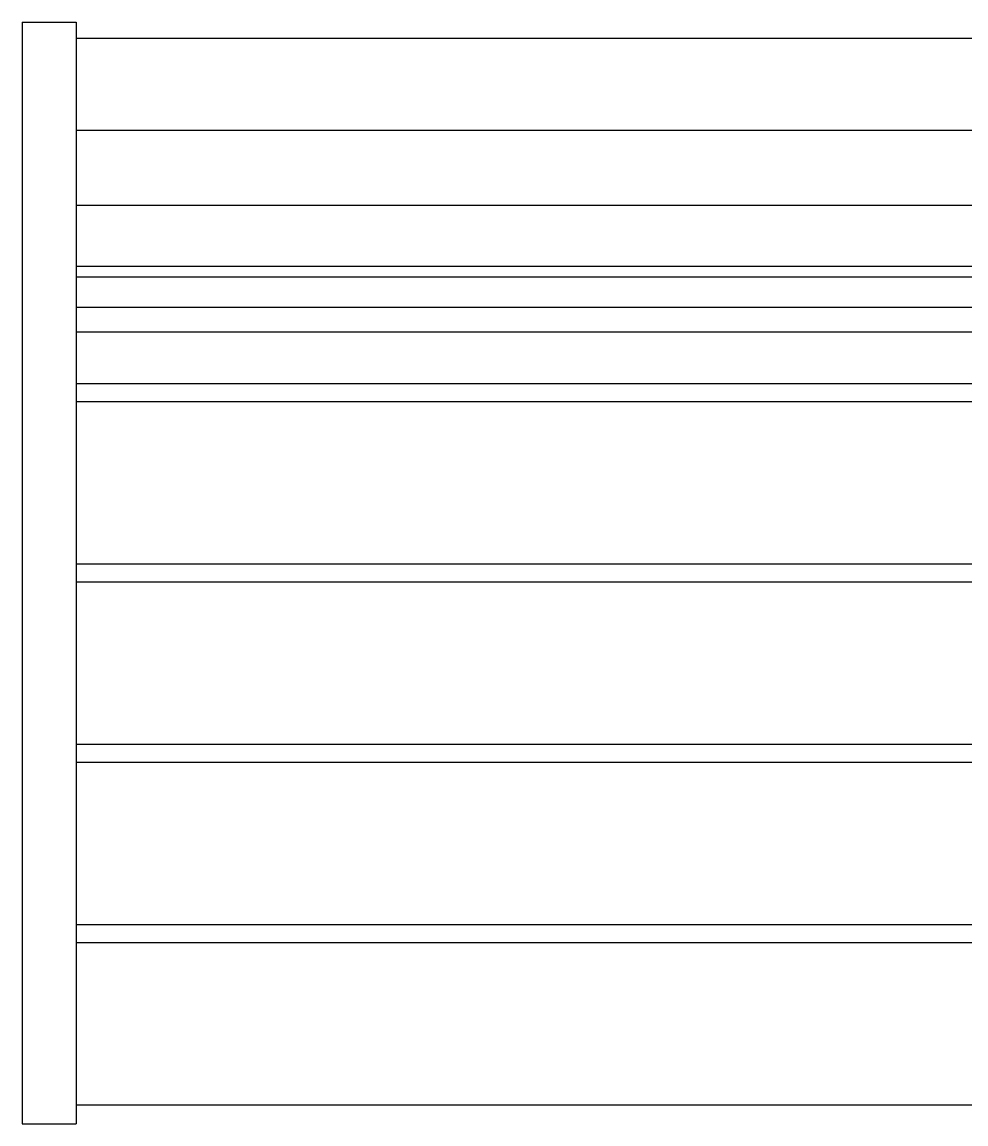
# Model space of a CAD drawing. Header units: millimetres. Extents: x 4238 to 14021, y -44 to 5418.
# Drawn here: x 5204 to 5727, y 83 to 694 of the extents above; entities that cross this region are included whole.
import ezdxf

# ---------------------------------------------------------------- set-up
doc = ezdxf.new("R2010")
doc.units = ezdxf.units.MM
doc.layers.add('cad-block.com', color=250, linetype='Continuous')

# ---------------------------------------------------------------- blocks, each defined once
blk = doc.blocks.new('bench 1_top_cad-block.com')
at = {"color": 0}
for p, q in [((-994.57, 9), (-994.57, -602)), ((-994.57, 9), (-964.57, 9)), ((-964.57, 9), (-964.57, -602)), ((-964.57, 0), (964.57, 0)), ((964.57, -51.23), (-964.57, -51.23)), ((964.57, -92.71), (-964.57, -92.71)), ((964.57, -126.49), (-964.57, -126.49)), ((964.57, -132.46), (-964.57, -132.46)), ((964.57, -149.34), (-964.57, -149.34)), ((964.57, -162.89), (-964.57, -162.89)), ((-964.57, -191.34), (964.57, -191.34)), ((-964.57, -201.34), (964.57, -201.34)), ((-964.57, -291.34), (964.57, -291.34)), ((-964.57, -301.34), (964.57, -301.34)), ((-964.57, -391.34), (964.57, -391.34)), ((-964.57, -401.34), (964.57, -401.34)), ((-964.57, -491.34), (964.57, -491.34)), ((-964.57, -501.34), (964.57, -501.34)), ((-964.57, -591.34), (964.57, -591.34)), ((-994.57, -602), (-964.57, -602))]:
    blk.add_line(p, q, dxfattribs=at)

msp = doc.modelspace()

# ---------------------------------------------------------------- block references
at = {"layer": 'cad-block.com'}
msp.add_blockref('bench 1_top_cad-block.com', (6198.36, 685.4), dxfattribs=at)

doc.saveas('drawing.dxf')
